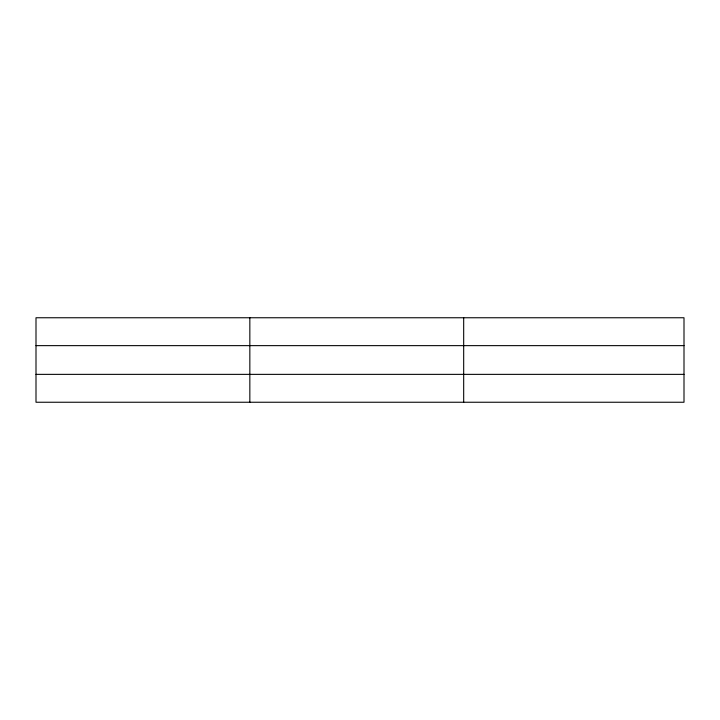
<?xml version="1.0" encoding="UTF-8"?>
<svg xmlns="http://www.w3.org/2000/svg" width="720" height="720" viewBox="0 0 720 720"><rect width="100%" height="100%" fill="white"/><g stroke="black" fill="none" stroke-linecap="round" stroke-linejoin="round"><path stroke-width="1.08" d="M249.84 402.246L249.84 317.754M463.68 402.246L463.68 317.754M684 345.636L684 317.754L36 317.754L36 402.246L684 402.246L684 345.636L36 345.636M36 374.364L684 374.364"/></g></svg>
